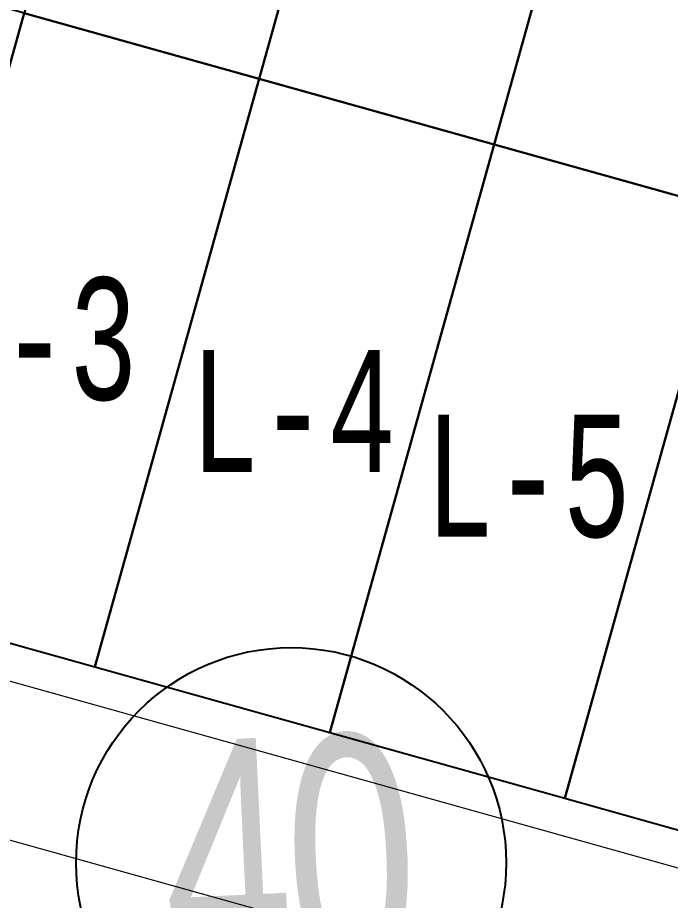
# Model space of a CAD drawing. Header units: millimetres. Extents: x 474016 to 477875, y 2288607 to 2292200.
# Drawn here: x 474479.68 to 474506.43, y 2288951.68 to 2288987.82 of the extents above; entities that cross this region are included whole.
import ezdxf
from ezdxf.enums import TextEntityAlignment as Align

# ---------------------------------------------------------------- set-up
doc = ezdxf.new("R2010")
doc.units = ezdxf.units.MM
doc.header["$LTSCALE"] = 50
for name, color, linetype, lineweight in [('BANQUETA', 251, 'Continuous', 5), ('JARDINES', 98, 'Continuous', 13), ('NO DE MZ', 3, 'Continuous', 18)]:
    doc.layers.add(name, color=color, linetype=linetype, lineweight=lineweight)
doc.layers.add('CVL_LOTIF', color=1, linetype='Continuous')
doc.layers.add('MZ Y LT', color=7, linetype='Continuous', lineweight=13, true_color=0x0d2bf2)
doc.styles.add('Legend', font='calibri.ttf')
doc.styles.add('MONOTXT4', font='MONOTXT4.shx', dxfattribs={"width": 0.55})

msp = doc.modelspace()

# ---------------------------------------------------------------- linework, layer by layer
at = {"color": 3}
msp.add_circle((474490.888, 2288953.212), 8.813, dxfattribs=at)
at = {"layer": 'BANQUETA'}
msp.add_lwpolyline([(474583.388, 2288986.619), (474462.999, 2289020.255, 0.414214), (474460.534, 2289018.867), (474447.349, 2288971.674, 0.414214), (474448.737, 2288969.21), (474569.127, 2288935.574)], format="xyb", dxfattribs=at)
at = {"layer": 'CVL_LOTIF'}
for points in [[(474496.304, 2289009.393), (474486.673, 2289012.083), (474479.946, 2288988.005), (474489.577, 2288985.315)], [(474505.935, 2289006.702), (474496.304, 2289009.393), (474489.577, 2288985.315), (474499.208, 2288982.624)], [(474515.566, 2289004.011), (474505.935, 2289006.702), (474499.208, 2288982.624), (474508.839, 2288979.933)], [(474479.946, 2288988.005), (474455.868, 2288994.733), (474452.504, 2288982.694), (474476.582, 2288975.967)], [(474489.577, 2288985.315), (474479.946, 2288988.005), (474476.582, 2288975.967), (474473.219, 2288963.928), (474482.85, 2288961.237)], [(474499.208, 2288982.624), (474489.577, 2288985.315), (474482.85, 2288961.237), (474492.481, 2288958.546)], [(474508.839, 2288979.933), (474499.208, 2288982.624), (474492.481, 2288958.546), (474502.112, 2288955.855)], [(474518.47, 2288977.242), (474508.839, 2288979.933), (474502.112, 2288955.855), (474511.743, 2288953.164)]]:
    msp.add_lwpolyline(points, close=True, dxfattribs=at)
at = {"layer": 'JARDINES'}
msp.add_lwpolyline([(474556.394, 2288932.626, -0.388075), (474555.586, 2288929.736), (474446.754, 2288960.143, -0.386646), (474447.562, 2288963.033)], format="xyb", close=True, dxfattribs=at)

# ---------------------------------------------------------------- texts
at = {"layer": 'MZ Y LT', "lineweight": 13, "style": 'MONOTXT4', "width": 0.65}
for s, p in [('L-3', (474480.375, 2288974.676)), ('L-4', (474490.969, 2288971.716)), ('L-5', (474500.6, 2288969.025))]:
    msp.add_text(s, height=5, dxfattribs=at).set_placement(p, align=Align.MIDDLE)
at = {"layer": 'NO DE MZ', "lineweight": 9, "style": 'Legend', "width": 0.65}
msp.add_text('40', height=10, rotation=2.7155, dxfattribs=at).set_placement((474490.784, 2288953.382), align=Align.MIDDLE)

doc.saveas('drawing.dxf')
